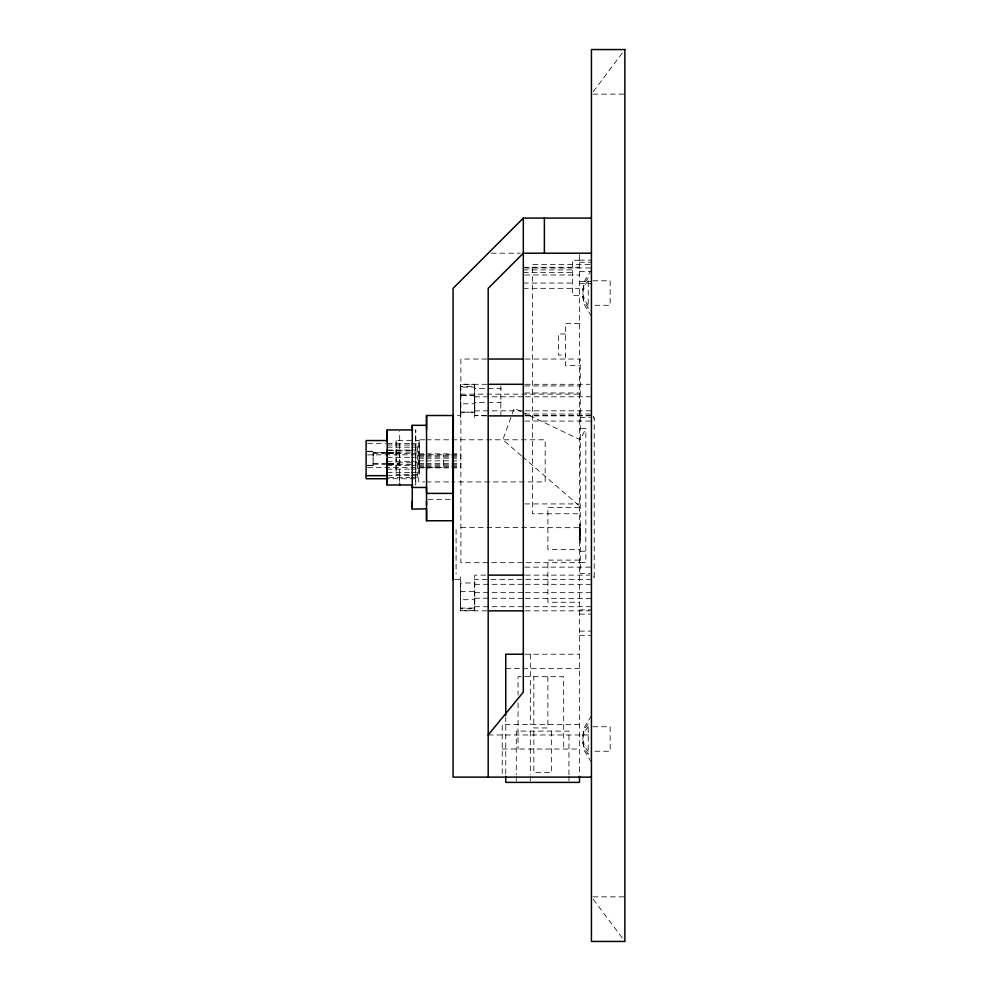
<?xml version="1.0" encoding="UTF-8"?>
<svg xmlns="http://www.w3.org/2000/svg" width="991" height="991" viewBox="0 0 991 991"><rect width="100%" height="100%" fill="white"/><g stroke="black" fill="none" stroke-linecap="round" stroke-linejoin="round"><path stroke-width="0.74" stroke-dasharray="4.96 3.72" d="M373.149 464.16L373.149 452.726L385.784 452.726M419.292 458.821L419.292 474.379L396.103 474.379L396.103 458.821M396.103 456.046L396.103 440.487L419.292 440.487L419.292 474.379M399.67 459.217L399.67 464.16L399.67 462.958M399.67 457.508L399.683 431.246M415.737 458.895L415.737 484.946L415.737 429.945L415.737 456.046M419.292 456.046L419.292 440.487M486.99 610.84L460.431 610.84L460.443 608.771L474.714 608.771L474.701 610.84L474.701 575.127L486.99 575.127M454.72 579.624L460.443 579.624L460.443 577.555M460.431 417.583L460.431 415.514L453.296 415.514M460.431 405.938L460.431 412.194L474.701 412.194L474.701 411.092M474.701 401.615L474.701 403.771L460.431 403.832L460.431 395.446L474.701 395.446L474.701 403.709M460.431 393.328L460.431 387.109L474.701 387.109L474.701 388.212M474.701 582.968L474.701 608.053L460.431 608.053L460.431 582.968L474.714 582.968L474.701 584.356M474.714 599.691L474.701 598.564L474.714 599.691L460.431 599.691L460.431 598.564M460.431 591.602L474.701 591.33L474.701 592.457L474.701 591.33M474.478 411.513L474.478 396.165M591.441 579.611L474.701 579.624L474.714 577.555M474.701 417.583L474.701 415.514L486.99 415.514M460.431 411.054L460.431 412.194L474.701 412.169L474.701 402.73M474.701 393.328L474.701 387.109M500.864 401.553L500.864 402.495L474.701 402.495M500.864 389.389L500.864 388.447L474.701 388.447M593.411 416.393L593.398 416.331A2.787 2.787 0 0 1 594.216 418.289L594.216 576.836A2.787 2.787 0 0 1 593.398 578.806L593.411 578.732M474.701 409.692L474.701 405.938M474.701 598.217L523.855 598.341M474.701 395.731L460.431 395.471L460.431 396.586M591.429 269.911L584.764 280.639L582.584 290.809A35.874 26.41 0 0 0 582.584 292.531L584.764 300.62L588.208 305.426M591.429 715.861L584.764 726.589L582.584 736.759A35.874 26.41 0 0 0 582.584 738.481L584.764 746.57L588.208 751.376M582.621 290.177L584.764 282.732L588.208 277.914L588.208 308.164L583.488 300.471L582.584 295.268A35.874 26.41 0 0 1 582.584 293.547L584.764 285.47L588.208 280.651M582.621 736.127L584.764 728.682L588.208 723.864L588.208 754.114L584.764 749.307L582.584 741.218A35.874 26.41 0 0 1 582.584 739.497L584.764 731.42L588.208 726.601M580.28 428.608L585.854 428.608L580.28 439.756L522.455 412.219M593.287 91.668L624.875 49.55M592.952 94.145L624.875 94.145M491.251 253.213L520.263 253.213M579.487 260.162L591.429 260.162M579.487 260.237L572.476 260.237L572.476 295.355L579.487 295.355M579.487 262.268L591.429 262.268M589.942 264.448L532.44 264.448L532.44 513.759L579.487 513.759M523.31 267.26L579.487 267.26M524.834 267.954L591.429 267.954M523.31 269.886L572.476 269.886M579.487 271.472L589.942 271.472M523.31 272.525L572.476 272.525M524.834 274.978L579.487 274.978M592.878 280.787L610.159 280.787L610.159 305.29L592.878 305.29M579.487 281.37L591.429 281.37M523.31 283.054L572.476 283.054M579.487 283.476L591.429 283.476M523.31 288.331L579.487 288.331M579.487 323.438L565.452 323.438L565.452 365.58L579.487 365.58M565.452 333.979L558.428 333.979L558.428 355.038L565.452 355.038M486.915 359.027L460.889 359.027L460.889 562.69L580.28 562.69M525.18 359.027L580.28 359.027L580.28 573.541L590.041 573.541M486.99 384.297L460.431 384.297L460.431 386.366L474.701 386.366L474.701 384.297L460.431 384.297L460.443 418.301M525.391 384.297L589.893 384.297M524.834 385.945L579.487 385.945M524.834 392.969L579.487 392.969M460.889 394.145L580.28 394.145M474.701 396.821L523.855 396.784M525.391 396.821L591.429 396.784M474.701 410.856L523.855 410.831M525.391 410.856L591.429 410.819M524.834 414.04L591.429 414.04M525.379 415.514L591.429 415.502M487.015 415.873L474.701 415.601M525.391 415.873L589.893 415.873M580.28 417.459L590.041 417.459M594.117 418.301L593.398 417.793M524.834 421.064L591.429 421.064M424.78 439.793L418.759 439.793L418.759 481.936L424.78 481.936M426.279 439.793L450.36 439.793M451.871 439.793L545.174 439.793L545.174 481.936L451.871 481.936M367.624 443.646L385.685 443.646M387.196 443.646L409.816 443.646M411.327 443.646L417.36 443.646L417.36 478.752L387.196 478.752M387.196 444.996L409.816 444.996M411.327 444.996L417.36 444.996M387.196 447.164L409.816 447.164M411.327 447.164L417.36 447.164M387.196 450.05L409.816 450.05M411.327 450.05L417.36 450.05M388.695 450.372L412.727 450.372M367.525 451.252L373.149 451.252L373.149 465.646L367.525 465.646M367.525 451.425L373.149 451.599M419.292 452.082L396.103 452.082L396.103 452.8M388.571 452.553L399.67 452.553L399.67 453.767M388.571 452.726L399.67 452.726M373.149 452.899L385.784 452.899M388.571 452.899L399.67 452.899M373.149 453.073L385.784 453.073M388.571 453.073L399.67 453.073M387.196 453.482L409.816 453.482M411.327 453.482L417.36 453.482M418.759 453.841L424.78 453.841M426.279 453.841L450.36 453.841M451.871 453.841L460.889 453.841M367.624 454.881L450.36 454.733M451.871 454.733L460.889 454.733M418.759 455.773L424.78 455.773M426.279 455.773L450.36 455.773M451.871 455.773L460.889 455.773M418.759 456.938L424.78 456.938M426.279 456.938L450.36 456.938M451.871 456.938L460.889 456.938M387.196 457.309L409.816 457.309M411.327 457.309L417.36 457.309M418.759 458.189L424.78 458.189M426.279 458.189L450.36 458.189M451.871 458.189L460.889 458.189M418.759 460.865L424.78 460.865M426.279 460.865L450.36 460.865M451.871 460.865L460.889 460.865M387.196 461.323L409.816 461.323M411.327 461.323L417.36 461.323M418.759 463.54L424.78 463.54M426.279 463.54L450.36 463.54M451.871 463.54L460.889 463.54M388.571 463.652L399.67 463.652M373.149 463.825L385.784 463.825M388.571 463.825L399.67 463.825M373.149 463.986L385.784 464.16M388.571 464.172L399.67 463.999M388.695 464.568L412.727 464.568M418.759 464.791L424.78 464.791M426.279 464.791L450.36 464.791M451.871 464.791L460.889 464.791M367.525 465.299L373.149 465.299M387.196 465.336L409.816 465.336M411.327 465.336L417.36 465.336M367.525 465.473L373.149 465.473M418.759 465.956L424.78 465.956M426.279 465.956L450.36 465.956M451.871 465.956L460.889 465.956M418.759 466.996L424.78 466.996M426.279 466.996L450.36 466.996M451.871 466.996L460.889 466.996M367.624 467.517L443.373 467.517L443.373 454.881M418.759 467.888L424.78 467.888M426.279 467.888L450.36 467.888M451.871 467.888L460.889 467.888M387.196 469.127L409.816 469.127M411.327 469.127L417.36 469.127M387.196 472.534L409.816 472.534M411.327 472.534L417.36 472.534M387.196 475.358L409.816 475.358M411.327 475.358L417.36 475.358M388.695 477.464L409.816 477.464M411.327 477.464L417.36 477.464M426.279 481.936L450.36 481.936M428.025 499.353L450.323 499.353M524.834 503.924L579.487 503.924M579.487 507.442L547.887 507.442L547.887 549.571L579.487 549.571M580.28 524.846L579.314 524.846L580.28 524.957M579.314 525.23L580.28 525.255M579.314 525.887L580.28 525.887M579.314 525.936L580.28 525.936M579.314 526.791L580.28 526.89M460.889 527.584L580.28 527.683M579.314 527.918L580.28 527.918M579.314 528.067L580.28 528.067M579.314 528.339L580.28 528.314M579.314 528.921L580.28 528.884M580.28 529.206L579.314 529.206L580.28 529.405M579.314 529.628L580.28 529.59M579.314 530.42L580.28 530.458M579.314 530.668L580.28 530.668M579.314 530.916L580.28 530.916M579.314 531.387L580.28 531.387M580.28 532.291L579.314 532.291L580.28 532.477M579.314 532.601L580.28 532.601M579.314 533.53L580.28 533.468M579.314 533.963L580.28 533.963M579.314 534.186L580.28 534.186M579.314 534.459L580.28 534.397M579.314 535.214L580.28 535.214M579.314 535.227L580.28 535.264M579.314 535.623L580.28 535.462M579.314 535.945L580.28 535.908M579.314 536.503L580.28 536.478M579.314 537.196L580.28 537.122M579.314 538.014L580.28 537.952M579.314 538.881L580.28 538.931M579.314 539.562L580.28 539.575M579.314 539.835L580.28 539.835M580.28 539.971L579.314 540.095L579.314 524.71M580.28 551.244L585.854 551.244M579.487 560.113L547.887 560.113L547.887 602.243L579.487 602.243M580.28 562.393L585.854 562.393L585.854 428.608M524.834 567.137L591.429 567.137M525.391 575.127L589.893 575.127M594.117 576.836L593.398 577.344M474.714 584.306L523.855 584.318M525.391 584.306L591.429 584.318M474.701 592.668L523.855 592.668M525.391 592.668L591.429 592.668M525.391 598.341L591.429 598.341M474.701 606.715L523.855 606.715M525.391 606.715L591.429 606.703M579.487 609.899L591.429 609.899M460.443 576.836L460.431 610.753L474.701 610.468M525.391 610.84L589.893 610.828M579.487 614.11L591.429 614.11M579.487 631.106L591.429 631.106M579.487 635.33L591.429 635.33M524.957 654.221L579.487 654.221M505.757 668.615L521.117 668.615M522.653 668.615L579.487 668.615M521.105 676.692L518.045 676.692L518.045 695.162M524.735 676.692L563.693 676.692L563.693 749.023M579.487 724.446L502.239 724.446L502.239 777.117M592.878 726.737L610.159 726.737L610.159 751.24L592.878 751.24M488.191 734.975L591.429 734.975M502.239 749.023L579.487 749.023M592.952 896.855L624.875 896.855M521.08 411.562L514.193 408.28L502.871 439.756L521.353 455.736M522.517 456.727L580.28 506.649M591.429 316.166L584.764 305.451L582.621 295.9M591.429 762.116L584.764 751.401L582.621 741.85M593.287 899.332L624.875 941.45M474.701 384.669L474.714 418.301M474.701 395.471L474.701 396.586M474.701 606.913L474.701 608.053M460.431 387.109L460.431 388.212M460.431 402.73L460.431 403.832M460.431 582.968L460.431 584.108M460.431 591.33L460.431 592.457M460.431 606.913L460.431 608.053M419.292 462.066L419.292 462.785L396.103 462.785L396.103 462.066M415.737 450.372L415.737 451.264M415.737 463.677L415.737 464.568M399.67 474.156L399.683 483.558M396.103 440.487L396.103 474.379M579.487 254.613L579.487 774.739M568.958 774.838L568.958 731.11L516.286 731.11L516.286 774.838M568.958 776.349L568.958 780.871M551.405 731.11L551.405 772.546L533.839 772.546L533.839 731.11M547.887 676.692L547.887 727.951L533.839 727.951L533.839 676.692M530.334 654.221L530.334 724.446M530.334 731.11L530.334 774.838M530.334 776.349L530.334 780.871M518.045 702.854L518.045 749.023M516.286 776.349L516.286 780.871M505.757 716.815L505.757 774.689M500.864 385.796L500.864 415.873M456.095 529.454L456.083 574.049M399.683 451.958L399.683 481.539M580.28 536.788L579.314 536.788L580.28 536.887M474.701 399.596L474.701 397.874L474.701 399.646"/><path stroke-width="1.49" d="M387.196 464.234L387.196 463.677M387.184 441.713L387.196 429.945L412.727 429.945M412.813 484.995L387.196 484.995L387.196 458.895M387.196 456.046L387.196 450.385L387.196 451.264M426.539 508.804L412.268 509.163L412.268 501.235M412.268 429.623L412.268 425.325L426.539 425.325L426.539 429.623M453.296 504.89L453.296 520.758L426.539 520.758L426.539 501.223M426.539 465.745L426.539 493.394L453.296 493.394M426.539 425.127L426.539 415.514L453.296 415.514L453.296 427.79M453.308 577.555L453.296 579.624L453.296 415.886M453.296 493.729L453.308 469.139M387.196 484.995L387.184 476.386M488.191 734.975L523.31 692.201L523.31 218.094L591.429 218.094M523.31 218.094L453.085 288.331L453.085 777.117L591.429 777.117M591.429 253.213L523.31 253.213L488.191 288.331L488.191 777.117M488.452 359.027L523.644 359.027M488.526 384.297L523.892 384.297M488.526 415.873L523.855 415.873M387.196 440.549L366.125 440.549L366.125 478.752L387.196 478.752L387.196 429.945M366.125 475.668L387.196 475.668M488.526 575.127L523.855 575.127M488.526 610.84L523.855 610.84M523.62 654.221L505.757 654.221L505.757 715.279M453.296 520.027L453.296 520.758M426.539 415.514L426.551 469.139M426.539 520.758L426.539 510.055M412.268 425.325L412.268 487.461L426.539 487.461L426.539 504.89M412.268 485.243L412.268 509.163M399.683 483.843L399.683 484.995M579.487 776.263L579.487 782.382L505.757 782.382L505.757 776.238M544.381 218.094L544.381 253.213M624.875 49.55L591.429 49.55L591.429 941.45L624.875 941.45L624.875 49.55"/></g></svg>
